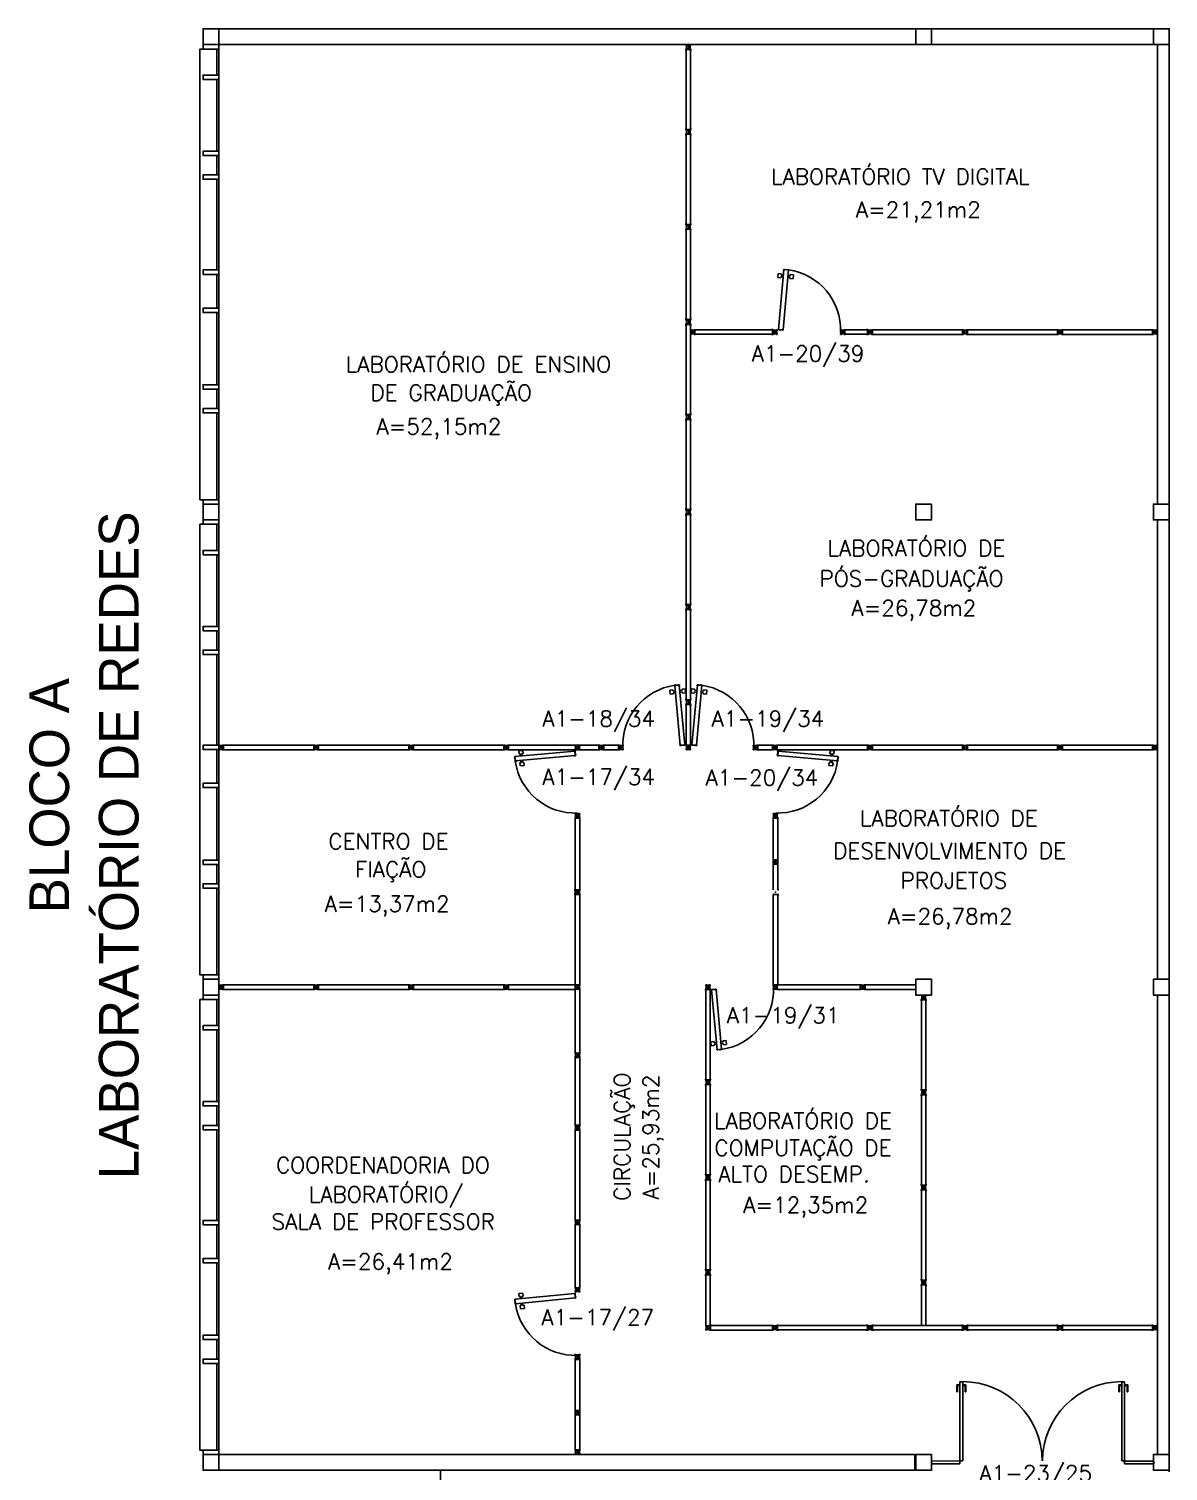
# Model space of a CAD drawing. Header units: centimetres. Extents: x -15 to 273, y 1 to 137.
# Drawn here: x -3.57 to 10.81, y 25.29 to 43.5 of the extents above; entities that cross this region are included whole.
import ezdxf

# ---------------------------------------------------------------- set-up
doc = ezdxf.new("R2010")
doc.units = ezdxf.units.CM
doc.header["$LTSCALE"] = 0.003
doc.header["$MEASUREMENT"] = 0
doc.layers.get('0').update_dxf_attribs({"linetype": 'CONTINUOUS'})
for name, color, linetype in [('ALV', 2, 'CONTINUOUS'), ('AREA', 2, 'CONTINUOUS'), ('DIV', 2, 'CONTINUOUS'), ('ENDEREÇO NOVO', 2, 'CONTINUOUS'), ('ESQ', 1, 'CONTINUOUS'), ('ESTRUT', 2, 'CONTINUOUS'), ('PL-Áreas-Depto', 2, 'CONTINUOUS'), ('TEXTO', 2, 'CONTINUOUS'), ('USO', 2, 'CONTINUOUS')]:
    doc.layers.add(name, color=color, linetype=linetype)
doc.styles.add('UNB-100', font='simplex.shx', dxfattribs={"height": 0.2})

# ---------------------------------------------------------------- blocks, each defined once
blk = doc.blocks.new('ESQ6')
at = {"layer": 'ESQ'}
for p, q in [((-0.24, 5.745), (-0.24, 0.055)), ((-0.2, 5.745), (-0.24, 5.745)), ((-0.2, 5.745), (-0.2, 5.745)), ((-0.025, 5.415), (-0.025, 5.745)), ((0, 5.415), (0, 5.745)), ((-0.025, 4.455), (-0.025, 5.36)), ((0, 4.455), (0, 5.36)), ((-0.025, 4.155), (-0.025, 4.4)), ((0, 4.155), (0, 4.4)), ((-0.025, 2.955), (-0.025, 4.1)), ((0, 2.955), (0, 4.1)), ((-0.025, 2.475), (-0.025, 2.9)), ((0, 2.475), (0, 2.9)), ((-0.025, 1.505), (-0.025, 2.42)), ((0, 1.505), (0, 2.42)), ((-0.025, 1.205), (-0.025, 1.45)), ((0, 1.205), (0, 1.45)), ((-0.025, 0.055), (-0.025, 1.15)), ((0, 0.055), (0, 1.15)), ((-0.2, 0.055), (-0.24, 0.055))]:
    blk.add_line(p, q, dxfattribs=at)
for points in [[(0, 5.745), (-0.2, 5.745), (-0.2, 5.8), (0, 5.8)], [(0, 5.36), (-0.2, 5.36), (-0.2, 5.415), (0, 5.415)], [(0, 4.4), (-0.2, 4.4), (-0.2, 4.455), (0, 4.455)], [(0, 4.1), (-0.2, 4.1), (-0.2, 4.155), (0, 4.155)], [(0, 2.9), (-0.2, 2.9), (-0.2, 2.955), (0, 2.955)], [(0, 2.42), (-0.2, 2.42), (-0.2, 2.475), (0, 2.475)], [(0, 1.45), (-0.2, 1.45), (-0.2, 1.505), (0, 1.505)], [(0, 1.15), (-0.2, 1.15), (-0.2, 1.205), (0, 1.205)], [(0, 0), (-0.2, 0), (-0.2, 0.055), (0, 0.055)]]:
    blk.add_lwpolyline(points, close=True, dxfattribs=at)
blk = doc.blocks.new('PDFT')
at = {"color": 1}
for p, q in [((0.318, 0.979), (0.318, 0.889)), ((0.318, 0.979), (0.358, 0.979)), ((0.328, 0.969), (0.328, 0.889)), ((0.328, 0.969), (0.358, 0.969)), ((0.433, 0.979), (0.393, 0.979)), ((0.423, 0.969), (0.393, 0.969)), ((0.423, 0.969), (0.423, 0.889)), ((0.433, 0.979), (0.433, 0.889)), ((2.362, 0.979), (2.362, 0.889)), ((2.362, 0.979), (2.402, 0.979)), ((2.372, 0.969), (2.372, 0.889)), ((2.372, 0.969), (2.402, 0.969)), ((2.477, 0.979), (2.437, 0.979)), ((2.467, 0.969), (2.437, 0.969)), ((2.467, 0.969), (2.467, 0.889)), ((2.477, 0.979), (2.477, 0.889)), ((0.328, 0.889), (0.318, 0.889)), ((0.423, 0.889), (0.433, 0.889)), ((2.372, 0.889), (2.362, 0.889)), ((2.467, 0.889), (2.477, 0.889))]:
    blk.add_line(p, q, dxfattribs=at)
at = {"color": 2}
for p, q in [((0.358, 0.018), (0.358, 1.019)), ((0.358, 1.019), (0.393, 1.019)), ((0.393, 1.019), (0.393, 0.018)), ((2.402, 1.019), (2.402, 0.018)), ((2.437, 1.019), (2.402, 1.019)), ((2.437, 0.018), (2.437, 1.019)), ((0.358, 0.018), (0, 0.017)), ((0, 0.017), (0, -0.017)), ((0.393, 0.018), (0.358, 0.018)), ((0.358, 0.018), (0.358, -0.017)), ((2.402, 0.018), (2.437, 0.018)), ((2.437, 0.017), (2.437, -0.017)), ((2.437, 0.017), (2.805, 0.017)), ((2.805, 0.017), (2.805, -0.017)), ((0, -0.017), (0.358, -0.017)), ((2.437, -0.017), (2.805, -0.017))]:
    blk.add_line(p, q, dxfattribs=at)
at = {"color": 1}
for centre, start, end in [((0.393, 0.018), 0.0837, 90), ((2.402, 0.018), 90, 179.9163)]:
    blk.add_arc(centre, 1.002, start, end, dxfattribs=at)
blk = doc.blocks.new('MTDIV')
for p, q in [((-0.0285, 0.0185), (-0.0285, 0.0285)), ((-0.0185, 0.0285), (-0.0285, 0.0285)), ((-0.0265, 0.0185), (-0.0285, 0.0185)), ((-0.0265, 0.0235), (-0.0265, 0.0265)), ((-0.0265, 0.0265), (-0.0185, 0.0265)), ((-0.0265, 0.0235), (0.0265, 0.0235)), ((-0.0215, 0.0235), (-0.0265, 0.0235)), ((-0.0265, 0.0185), (-0.0265, 0.0215)), ((-0.0265, 0.0215), (-0.0235, 0.0215)), ((-0.0235, 0.0215), (-0.0235, -0.0215)), ((-0.0215, 0.0235), (-0.0215, 0.0215)), ((-0.0215, 0.0215), (0.0215, 0.0215)), ((-0.0215, 0.0195), (0.0195, 0.0195)), ((-0.0215, 0.0195), (-0.0215, -0.0195)), ((-0.0185, 0.0265), (-0.0185, 0.0285)), ((-0.0049, 0), (0.0049, 0)), ((0, -0.0049), (0, 0.0049)), ((0.0115, 0.0095), (0.0115, 0.0075)), ((0.0195, 0.0095), (0.0115, 0.0095)), ((0.0215, 0.0075), (0.0115, 0.0075)), ((0.0135, 0.0075), (0.0135, 0.0055)), ((0.0215, 0.0055), (0.0135, 0.0055)), ((0.0185, 0.0265), (0.0185, 0.0285)), ((0.0185, 0.0285), (0.0285, 0.0285)), ((0.0185, 0.0265), (0.0265, 0.0265)), ((0.0195, 0.0195), (0.0195, 0.0095)), ((0.0215, 0.0235), (0.0215, 0.0075)), ((0.0215, 0.0235), (0.0265, 0.0235)), ((0.0215, 0.0055), (0.0215, -0.0055)), ((0.0235, 0.0215), (0.0235, -0.0215)), ((0.0265, 0.0215), (0.0235, 0.0215)), ((0.0265, 0.0235), (0.0265, 0.0265)), ((0.0265, 0.0185), (0.0265, 0.0215)), ((0.0265, 0.0185), (0.0285, 0.0185)), ((0.0285, 0.0185), (0.0285, 0.0285)), ((-0.0285, -0.0185), (-0.0285, -0.0285)), ((-0.0285, -0.0185), (-0.0265, -0.0185)), ((-0.0185, -0.0285), (-0.0285, -0.0285)), ((-0.0265, -0.0185), (-0.0265, -0.0215)), ((-0.0265, -0.0215), (-0.0235, -0.0215)), ((0.0265, -0.0235), (-0.0265, -0.0235)), ((-0.0265, -0.0235), (-0.0265, -0.0265)), ((-0.0215, -0.0235), (-0.0265, -0.0235)), ((-0.0185, -0.0265), (-0.0265, -0.0265)), ((-0.0215, -0.0195), (0.0195, -0.0195)), ((-0.0215, -0.0215), (0.0215, -0.0215)), ((-0.0215, -0.0215), (-0.0215, -0.0235)), ((-0.0185, -0.0265), (-0.0185, -0.0285)), ((0.0115, -0.0075), (0.0115, -0.0095)), ((0.0215, -0.0075), (0.0115, -0.0075)), ((0.0195, -0.0095), (0.0115, -0.0095)), ((0.0135, -0.0055), (0.0135, -0.0075)), ((0.0215, -0.0055), (0.0135, -0.0055)), ((0.0185, -0.0265), (0.0185, -0.0285)), ((0.0265, -0.0265), (0.0185, -0.0265)), ((0.0185, -0.0285), (0.0285, -0.0285)), ((0.0195, -0.0095), (0.0195, -0.0195)), ((0.0215, -0.0075), (0.0215, -0.0235)), ((0.0215, -0.0235), (0.0265, -0.0235)), ((0.0265, -0.0215), (0.0235, -0.0215)), ((0.0265, -0.0185), (0.0265, -0.0215)), ((0.0285, -0.0185), (0.0265, -0.0185)), ((0.0265, -0.0235), (0.0265, -0.0265)), ((0.0285, -0.0185), (0.0285, -0.0285))]:
    blk.add_line(p, q)
blk = doc.blocks.new('DIV12')
for p, q in [((-0.005, 0), (0.005, 0)), ((0, -0.005), (0, 0.005)), ((0.024, 0.018), (0.028, 0.018)), ((0.024, 0.018), (0.024, 0.016)), ((0.024, 0.016), (0.028, 0.016)), ((0.028, 0.03), (0.043, 0.03)), ((0.028, 0.018), (0.028, 0.03)), ((0.028, -0.017), (0.028, 0.016)), ((0.03, 0.028), (1.169, 0.028)), ((0.03, -0.029), (0.03, 0.028)), ((0.043, 0.03), (0.043, 0.028)), ((1.157, 0.03), (1.157, 0.028)), ((1.171, 0.03), (1.157, 0.03)), ((1.169, -0.029), (1.169, 0.028)), ((1.171, 0.018), (1.171, 0.03)), ((1.176, 0.018), (1.171, 0.018)), ((1.176, 0.016), (1.171, 0.016)), ((1.171, -0.017), (1.171, 0.016)), ((1.176, 0.018), (1.176, 0.016)), ((1.195, 0), (1.205, 0)), ((1.2, -0.005), (1.2, 0.005)), ((0.024, -0.017), (0.028, -0.017)), ((0.024, -0.017), (0.024, -0.019)), ((0.024, -0.019), (0.028, -0.019)), ((0.028, -0.031), (0.028, -0.019)), ((0.028, -0.031), (0.043, -0.031)), ((0.03, -0.029), (1.169, -0.029)), ((0.043, -0.029), (0.043, -0.031)), ((1.157, -0.029), (1.157, -0.031)), ((1.171, -0.031), (1.157, -0.031)), ((1.176, -0.017), (1.171, -0.017)), ((1.176, -0.019), (1.171, -0.019)), ((1.171, -0.031), (1.171, -0.019)), ((1.176, -0.017), (1.176, -0.019))]:
    blk.add_line(p, q)
blk = doc.blocks.new('PLXD')
at = {"color": 2}
for p, q in [((-0.172, 0.786), (-0.161, 0.787)), ((-0.172, 0.786), (-0.171, 0.772)), ((-0.169, 0.772), (-0.171, 0.772)), ((-0.17, 0.784), (-0.114, 0.789)), ((-0.17, 0.784), (-0.103, 0.028)), ((-0.159, 0.792), (-0.161, 0.792)), ((-0.161, 0.792), (-0.161, 0.787)), ((-0.159, 0.792), (-0.159, 0.787)), ((-0.159, 0.787), (-0.126, 0.79)), ((-0.124, 0.795), (-0.126, 0.795)), ((-0.124, 0.795), (-0.124, 0.79)), ((-0.124, 0.79), (-0.112, 0.791)), ((-0.114, 0.789), (-0.046, 0.033)), ((-0.112, 0.791), (-0.11, 0.777)), ((-0.105, 0.026), (-0.106, 0.04)), ((-0.104, 0.04), (-0.106, 0.04)), ((-0.105, 0.026), (-0.093, 0.027)), ((-0.103, 0.028), (-0.046, 0.033)), ((-0.092, 0.022), (-0.093, 0.027)), ((-0.09, 0.022), (-0.092, 0.022)), ((-0.091, 0.027), (-0.058, 0.03)), ((-0.09, 0.022), (-0.091, 0.027)), ((-0.057, 0.025), (-0.058, 0.03)), ((-0.055, 0.025), (-0.057, 0.025)), ((-0.056, 0.03), (-0.044, 0.031)), ((-0.055, 0.025), (-0.056, 0.03)), ((-0.045, 0.045), (-0.047, 0.045)), ((-0.044, 0.031), (-0.045, 0.045)), ((-0.008, 0), (0.006, 0)), ((0, 0.007), (0, -0.006))]:
    blk.add_line(p, q, dxfattribs=at)
for p, q in [((-0.126, 0.795), (-0.126, 0.79)), ((-0.11, 0.777), (-0.112, 0.777))]:
    blk.add_line(p, q)
at = {"color": 1}
for p, q in [((-0.08, 0.737), (-0.041, 0.74)), ((-0.079, 0.722), (-0.08, 0.737)), ((-0.036, 0.691), (-0.041, 0.74)), ((-0.194, 0.727), (-0.233, 0.723)), ((-0.229, 0.673), (-0.233, 0.723)), ((-0.189, 0.677), (-0.229, 0.673)), ((-0.192, 0.712), (-0.194, 0.727)), ((-0.164, 0.714), (-0.192, 0.712)), ((-0.162, 0.694), (-0.19, 0.692)), ((-0.189, 0.677), (-0.19, 0.692)), ((-0.107, 0.719), (-0.079, 0.722)), ((-0.106, 0.7), (-0.077, 0.702)), ((-0.076, 0.687), (-0.077, 0.702)), ((-0.076, 0.687), (-0.036, 0.691))]:
    blk.add_line(p, q, dxfattribs=at)
blk.add_arc((-0.064, 0.029), 0.764, 98.125, 182.1419, dxfattribs=at)
blk = doc.blocks.new('PLXE')
at = {"color": 1}
for p, q in [((0.043, 0.69), (0.048, 0.74)), ((0.087, 0.736), (0.048, 0.74)), ((0.086, 0.721), (0.087, 0.736)), ((0.082, 0.686), (0.043, 0.69)), ((0.082, 0.686), (0.084, 0.701)), ((0.112, 0.698), (0.084, 0.701)), ((0.114, 0.718), (0.086, 0.721)), ((0.169, 0.693), (0.197, 0.69)), ((0.171, 0.713), (0.199, 0.71)), ((0.195, 0.675), (0.197, 0.69)), ((0.195, 0.675), (0.235, 0.671)), ((0.199, 0.71), (0.2, 0.725)), ((0.2, 0.725), (0.24, 0.721)), ((0.235, 0.671), (0.24, 0.721))]:
    blk.add_line(p, q, dxfattribs=at)
at = {"color": 2}
for p, q in [((0.121, 0.788), (0.047, 0.032)), ((0.178, 0.782), (0.103, 0.027)), ((0.119, 0.79), (0.118, 0.776)), ((0.118, 0.776), (0.12, 0.776)), ((0.131, 0.789), (0.119, 0.79)), ((0.178, 0.782), (0.121, 0.788)), ((0.131, 0.794), (0.133, 0.794)), ((0.131, 0.794), (0.131, 0.789)), ((0.133, 0.794), (0.133, 0.789)), ((0.166, 0.786), (0.133, 0.789)), ((0.166, 0.791), (0.168, 0.79)), ((0.166, 0.791), (0.166, 0.786)), ((0.168, 0.79), (0.168, 0.785)), ((0.18, 0.784), (0.168, 0.785)), ((0.176, 0.77), (0.178, 0.77)), ((0.18, 0.784), (0.178, 0.77)), ((-0.008, 0), (0.008, 0)), ((0, 0.006), (0, -0.007)), ((0.044, 0.031), (0.046, 0.045)), ((0.056, 0.029), (0.044, 0.031)), ((0.046, 0.045), (0.048, 0.045)), ((0.103, 0.027), (0.047, 0.032)), ((0.056, 0.024), (0.056, 0.029)), ((0.056, 0.024), (0.058, 0.024)), ((0.091, 0.026), (0.058, 0.029)), ((0.058, 0.024), (0.058, 0.029)), ((0.091, 0.021), (0.091, 0.026)), ((0.091, 0.021), (0.093, 0.021)), ((0.105, 0.025), (0.093, 0.026)), ((0.093, 0.021), (0.093, 0.026)), ((0.104, 0.039), (0.106, 0.039)), ((0.105, 0.025), (0.106, 0.039))]:
    blk.add_line(p, q, dxfattribs=at)
at = {"color": 1}
blk.add_arc((0.065, 0.028), 0.764, 357.9063, 81.358, dxfattribs=at)

msp = doc.modelspace()

# ---------------------------------------------------------------- linework, layer by layer
for p, q in [((5.843, 39.668), (5.853, 39.668)), ((5.848, 39.663), (5.848, 39.673)), ((7.043, 39.668), (7.053, 39.668)), ((7.048, 39.663), (7.048, 39.673))]:
    msp.add_line(p, q)
at = {"layer": 'ALV'}
for p, q in [((-1.173, 43.497), (10.627, 43.497)), ((-1.173, 43.297), (10.627, 43.297)), ((10.677, 43.297), (10.677, 37.497)), ((10.677, 37.297), (10.677, 31.488)), ((10.677, 31.297), (10.677, 25.497)), ((7.614, 25.497), (7.614, 25.297)), ((10.627, 25.497), (10.627, 25.297))]:
    msp.add_line(p, q, dxfattribs=at)
at = {"layer": 'DIV'}
for p, q in [((4.725, 43.239), (4.725, 43.224)), ((4.737, 43.239), (4.725, 43.239)), ((4.725, 43.224), (4.727, 43.224)), ((4.727, 42.227), (4.727, 43.237)), ((4.784, 43.237), (4.727, 43.237)), ((4.737, 43.244), (4.737, 43.239)), ((4.737, 43.244), (4.739, 43.244)), ((4.739, 43.244), (4.739, 43.239)), ((4.772, 43.239), (4.739, 43.239)), ((4.76, 43.267), (4.75, 43.267)), ((4.755, 43.262), (4.755, 43.272)), ((4.772, 43.244), (4.772, 43.239)), ((4.772, 43.244), (4.774, 43.244)), ((4.774, 43.244), (4.774, 43.239)), ((4.786, 43.239), (4.774, 43.239)), ((4.784, 42.227), (4.784, 43.237)), ((4.784, 43.224), (4.786, 43.224)), ((4.786, 43.239), (4.786, 43.224)), ((4.725, 42.239), (4.727, 42.239)), ((4.725, 42.225), (4.725, 42.239)), ((4.737, 42.225), (4.725, 42.225)), ((4.784, 42.227), (4.727, 42.227)), ((4.737, 42.22), (4.737, 42.225)), ((4.737, 42.22), (4.739, 42.22)), ((4.739, 42.22), (4.739, 42.225)), ((4.772, 42.225), (4.739, 42.225)), ((4.76, 42.196), (4.75, 42.196)), ((4.755, 42.191), (4.755, 42.201)), ((4.772, 42.22), (4.772, 42.225)), ((4.772, 42.22), (4.774, 42.22)), ((4.774, 42.22), (4.774, 42.225)), ((4.786, 42.225), (4.774, 42.225)), ((4.784, 42.239), (4.786, 42.239)), ((4.786, 42.225), (4.786, 42.239)), ((5.805, 39.699), (5.805, 39.697)), ((5.82, 39.699), (5.805, 39.699)), ((5.82, 39.687), (5.82, 39.699)), ((7.005, 39.699), (7.005, 39.697)), ((7.02, 39.699), (7.005, 39.699)), ((7.02, 39.687), (7.02, 39.699)), ((4.841, 39.697), (5.818, 39.697)), ((4.841, 39.64), (5.818, 39.64)), ((5.805, 39.64), (5.805, 39.638)), ((5.82, 39.638), (5.805, 39.638)), ((5.818, 39.64), (5.818, 39.697)), ((5.825, 39.687), (5.82, 39.687)), ((5.825, 39.685), (5.82, 39.685)), ((5.82, 39.652), (5.82, 39.685)), ((5.825, 39.652), (5.82, 39.652)), ((5.825, 39.65), (5.82, 39.65)), ((5.82, 39.638), (5.82, 39.65)), ((5.825, 39.687), (5.825, 39.685)), ((5.825, 39.652), (5.825, 39.65)), ((5.843, 39.668), (5.853, 39.668)), ((5.848, 39.663), (5.848, 39.673)), ((6.734, 39.697), (7.018, 39.697)), ((6.734, 39.64), (7.018, 39.64)), ((7.005, 39.64), (7.005, 39.638)), ((7.02, 39.638), (7.005, 39.638)), ((7.018, 39.64), (7.018, 39.697)), ((7.025, 39.687), (7.02, 39.687)), ((7.025, 39.685), (7.02, 39.685)), ((7.02, 39.652), (7.02, 39.685)), ((7.025, 39.652), (7.02, 39.652)), ((7.025, 39.65), (7.02, 39.65)), ((7.02, 39.638), (7.02, 39.65)), ((7.025, 39.687), (7.025, 39.685)), ((7.025, 39.652), (7.025, 39.65)), ((4.725, 34.968), (4.725, 34.953)), ((4.725, 34.968), (4.737, 34.968)), ((4.727, 34.966), (4.727, 34.454)), ((4.727, 34.966), (4.784, 34.966)), ((4.737, 34.973), (4.737, 34.968)), ((4.739, 34.973), (4.737, 34.973)), ((4.739, 34.973), (4.739, 34.968)), ((4.739, 34.968), (4.772, 34.968)), ((4.75, 34.996), (4.76, 34.996)), ((4.755, 35.001), (4.755, 34.991)), ((4.772, 34.973), (4.772, 34.968)), ((4.774, 34.973), (4.772, 34.973)), ((4.774, 34.973), (4.774, 34.968)), ((4.774, 34.968), (4.786, 34.968)), ((4.784, 34.966), (4.784, 34.454)), ((4.786, 34.968), (4.786, 34.953)), ((4.727, 34.953), (4.725, 34.953)), ((4.786, 34.953), (4.784, 34.953)), ((3.66, 34.423), (3.65, 34.423)), ((3.655, 34.418), (3.655, 34.428)), ((3.679, 34.442), (3.684, 34.442)), ((3.679, 34.442), (3.679, 34.44)), ((3.679, 34.44), (3.684, 34.44)), ((3.684, 34.454), (3.698, 34.454)), ((3.684, 34.442), (3.684, 34.454)), ((3.684, 34.407), (3.684, 34.44)), ((3.873, 34.452), (3.686, 34.452)), ((3.686, 34.395), (3.686, 34.452)), ((3.698, 34.454), (3.698, 34.452)), ((3.86, 34.454), (3.86, 34.452)), ((3.875, 34.454), (3.86, 34.454)), ((3.873, 34.395), (3.873, 34.452)), ((3.875, 34.442), (3.875, 34.454)), ((3.88, 34.442), (3.875, 34.442)), ((3.88, 34.44), (3.875, 34.44)), ((3.875, 34.407), (3.875, 34.44)), ((3.88, 34.442), (3.88, 34.44)), ((3.908, 34.423), (3.898, 34.423)), ((3.903, 34.418), (3.903, 34.428)), ((4.727, 34.466), (4.725, 34.466)), ((4.725, 34.452), (4.725, 34.466)), ((4.725, 34.452), (4.737, 34.452)), ((4.727, 34.454), (4.784, 34.454)), ((4.737, 34.447), (4.737, 34.452)), ((4.739, 34.447), (4.737, 34.447)), ((4.739, 34.452), (4.772, 34.452)), ((4.739, 34.447), (4.739, 34.452)), ((4.75, 34.423), (4.76, 34.423)), ((4.755, 34.428), (4.755, 34.418)), ((4.772, 34.447), (4.772, 34.452)), ((4.774, 34.447), (4.772, 34.447)), ((4.774, 34.452), (4.786, 34.452)), ((4.774, 34.447), (4.774, 34.452)), ((4.786, 34.466), (4.784, 34.466)), ((4.786, 34.452), (4.786, 34.466)), ((5.602, 34.423), (5.613, 34.423)), ((5.607, 34.418), (5.607, 34.428)), ((5.624, 34.442), (5.629, 34.442)), ((5.624, 34.442), (5.624, 34.44)), ((5.624, 34.44), (5.629, 34.44)), ((5.629, 34.454), (5.643, 34.454)), ((5.629, 34.442), (5.629, 34.454)), ((5.629, 34.407), (5.629, 34.44)), ((5.631, 34.452), (5.818, 34.452)), ((5.631, 34.395), (5.631, 34.452)), ((5.643, 34.454), (5.643, 34.452)), ((5.82, 34.454), (5.805, 34.454)), ((5.805, 34.454), (5.805, 34.452)), ((5.818, 34.395), (5.818, 34.452)), ((5.82, 34.442), (5.82, 34.454)), ((5.825, 34.442), (5.82, 34.442)), ((5.82, 34.407), (5.82, 34.44)), ((5.825, 34.44), (5.82, 34.44)), ((5.825, 34.442), (5.825, 34.44)), ((5.85, 34.423), (5.86, 34.423)), ((5.855, 34.418), (5.855, 34.428)), ((3.679, 34.407), (3.684, 34.407)), ((3.679, 34.407), (3.679, 34.405)), ((3.679, 34.405), (3.684, 34.405)), ((3.684, 34.393), (3.684, 34.405)), ((3.684, 34.393), (3.698, 34.393)), ((3.873, 34.395), (3.686, 34.395)), ((3.698, 34.395), (3.698, 34.393)), ((3.86, 34.395), (3.86, 34.393)), ((3.875, 34.393), (3.86, 34.393)), ((3.88, 34.407), (3.875, 34.407)), ((3.88, 34.405), (3.875, 34.405)), ((3.875, 34.393), (3.875, 34.405)), ((3.88, 34.407), (3.88, 34.405)), ((5.624, 34.407), (5.629, 34.407)), ((5.624, 34.407), (5.624, 34.405)), ((5.624, 34.405), (5.629, 34.405)), ((5.629, 34.393), (5.629, 34.405)), ((5.629, 34.393), (5.643, 34.393)), ((5.631, 34.395), (5.818, 34.395)), ((5.643, 34.395), (5.643, 34.393)), ((5.805, 34.395), (5.805, 34.393)), ((5.82, 34.393), (5.805, 34.393)), ((5.825, 34.407), (5.82, 34.407)), ((5.82, 34.393), (5.82, 34.405)), ((5.825, 34.405), (5.82, 34.405)), ((5.825, 34.407), (5.825, 34.405)), ((3.325, 33.534), (3.325, 33.52)), ((3.337, 33.534), (3.325, 33.534)), ((3.325, 33.52), (3.327, 33.52)), ((3.327, 32.627), (3.327, 33.532)), ((3.384, 33.532), (3.327, 33.532)), ((3.337, 33.539), (3.337, 33.534)), ((3.337, 33.539), (3.339, 33.539)), ((3.339, 33.539), (3.339, 33.534)), ((3.372, 33.534), (3.339, 33.534)), ((3.35, 33.563), (3.36, 33.563)), ((3.36, 33.563), (3.35, 33.563)), ((3.355, 33.558), (3.355, 33.568)), ((3.355, 33.558), (3.355, 33.568)), ((3.372, 33.539), (3.372, 33.534)), ((3.372, 33.539), (3.374, 33.539)), ((3.374, 33.539), (3.374, 33.534)), ((3.386, 33.534), (3.374, 33.534)), ((3.384, 32.627), (3.384, 33.532)), ((3.384, 33.52), (3.386, 33.52)), ((3.386, 33.534), (3.386, 33.52)), ((5.825, 33.534), (5.837, 33.534)), ((5.825, 33.534), (5.825, 33.52)), ((5.827, 33.52), (5.825, 33.52)), ((5.827, 33.532), (5.884, 33.532)), ((5.827, 32.627), (5.827, 33.532)), ((5.839, 33.539), (5.837, 33.539)), ((5.837, 33.539), (5.837, 33.534)), ((5.839, 33.539), (5.839, 33.534)), ((5.839, 33.534), (5.872, 33.534)), ((5.85, 33.563), (5.86, 33.563)), ((5.86, 33.563), (5.85, 33.563)), ((5.855, 33.558), (5.855, 33.568)), ((5.855, 33.558), (5.855, 33.568)), ((5.874, 33.539), (5.872, 33.539)), ((5.872, 33.539), (5.872, 33.534)), ((5.874, 33.539), (5.874, 33.534)), ((5.874, 33.534), (5.886, 33.534)), ((5.884, 32.627), (5.884, 33.532)), ((5.886, 33.52), (5.884, 33.52)), ((5.886, 33.534), (5.886, 33.52)), ((5.825, 33.004), (5.825, 33.018)), ((5.827, 33.018), (5.825, 33.018)), ((5.825, 33.004), (5.837, 33.004)), ((5.827, 33.006), (5.884, 33.006)), ((5.837, 32.999), (5.837, 33.004)), ((5.839, 32.999), (5.837, 32.999)), ((5.839, 32.999), (5.839, 33.004)), ((5.839, 33.004), (5.872, 33.004)), ((5.85, 32.975), (5.86, 32.975)), ((5.86, 32.975), (5.85, 32.975)), ((5.855, 32.97), (5.855, 32.981)), ((5.855, 32.97), (5.855, 32.981)), ((5.872, 32.999), (5.872, 33.004)), ((5.874, 32.999), (5.872, 32.999)), ((5.874, 32.999), (5.874, 33.004)), ((5.874, 33.004), (5.886, 33.004)), ((5.879, 32.994), (5.884, 32.994)), ((5.879, 32.994), (5.879, 32.992)), ((5.879, 32.992), (5.884, 32.992)), ((5.886, 33.018), (5.884, 33.018)), ((5.884, 32.994), (5.884, 33.006)), ((5.884, 32.959), (5.884, 32.992)), ((5.886, 33.004), (5.886, 33.018)), ((5.886, 32.947), (5.886, 33.004)), ((5.879, 32.959), (5.884, 32.959)), ((5.879, 32.959), (5.879, 32.957)), ((5.879, 32.957), (5.884, 32.957)), ((5.884, 32.945), (5.884, 32.957)), ((3.327, 32.627), (3.312, 32.627)), ((3.312, 32.627), (3.312, 32.625)), ((3.325, 32.639), (3.327, 32.639)), ((3.325, 32.625), (3.325, 32.639)), ((3.325, 32.568), (3.325, 32.625)), ((3.337, 32.625), (3.325, 32.625)), ((3.327, 32.615), (3.327, 32.627)), ((3.384, 32.627), (3.327, 32.627)), ((3.332, 32.615), (3.327, 32.615)), ((3.327, 32.58), (3.327, 32.613)), ((3.332, 32.613), (3.327, 32.613)), ((3.332, 32.615), (3.332, 32.613)), ((3.337, 32.62), (3.337, 32.625)), ((3.337, 32.62), (3.339, 32.62)), ((3.339, 32.62), (3.339, 32.625)), ((3.372, 32.625), (3.339, 32.625)), ((3.35, 32.597), (3.36, 32.597)), ((3.36, 32.597), (3.35, 32.597)), ((3.355, 32.591), (3.355, 32.602)), ((3.355, 32.591), (3.355, 32.602)), ((3.372, 32.62), (3.372, 32.625)), ((3.372, 32.62), (3.374, 32.62)), ((3.374, 32.62), (3.374, 32.625)), ((3.386, 32.625), (3.374, 32.625)), ((3.384, 32.639), (3.386, 32.639)), ((3.386, 32.625), (3.386, 32.639)), ((5.884, 32.627), (5.898, 32.627)), ((5.898, 32.627), (5.898, 32.625)), ((3.312, 32.568), (3.312, 32.566)), ((3.327, 32.566), (3.312, 32.566)), ((3.332, 32.58), (3.327, 32.58)), ((3.327, 32.566), (3.327, 32.578)), ((3.332, 32.578), (3.327, 32.578)), ((3.332, 32.58), (3.332, 32.578)), ((5.884, 32.566), (5.898, 32.566)), ((5.898, 32.568), (5.898, 32.566)), ((2.45, 31.397), (2.46, 31.397)), ((2.455, 31.391), (2.455, 31.402)), ((2.479, 31.415), (2.484, 31.415)), ((2.479, 31.415), (2.479, 31.413)), ((2.479, 31.413), (2.484, 31.413)), ((2.479, 31.38), (2.484, 31.38)), ((2.479, 31.38), (2.479, 31.378)), ((2.479, 31.378), (2.484, 31.378)), ((2.484, 31.427), (2.498, 31.427)), ((2.484, 31.415), (2.484, 31.427)), ((2.484, 31.38), (2.484, 31.413)), ((2.484, 31.366), (2.484, 31.378)), ((2.484, 31.366), (2.498, 31.366)), ((2.486, 31.425), (3.325, 31.425)), ((2.486, 31.368), (2.486, 31.425)), ((2.486, 31.368), (3.325, 31.368)), ((2.498, 31.427), (2.498, 31.425)), ((2.498, 31.368), (2.498, 31.366)), ((3.327, 31.427), (3.312, 31.427)), ((3.312, 31.427), (3.312, 31.425)), ((3.312, 31.368), (3.312, 31.366)), ((3.327, 31.366), (3.312, 31.366)), ((3.325, 31.368), (3.325, 31.425)), ((3.327, 31.415), (3.327, 31.427)), ((3.332, 31.415), (3.327, 31.415)), ((3.327, 31.38), (3.327, 31.413)), ((3.332, 31.413), (3.327, 31.413)), ((3.332, 31.38), (3.327, 31.38)), ((3.327, 31.366), (3.327, 31.378)), ((3.332, 31.378), (3.327, 31.378)), ((3.327, 30.567), (3.327, 31.368)), ((3.332, 31.415), (3.332, 31.413)), ((3.332, 31.38), (3.332, 31.378)), ((3.35, 31.397), (3.36, 31.397)), ((3.36, 31.397), (3.35, 31.397)), ((3.355, 31.391), (3.355, 31.402)), ((3.355, 31.402), (3.355, 31.391)), ((3.384, 31.368), (3.384, 30.567)), ((5.86, 31.397), (5.85, 31.397)), ((5.855, 31.402), (5.855, 31.391)), ((5.886, 31.425), (6.925, 31.425)), ((5.886, 31.368), (6.925, 31.368)), ((6.927, 31.427), (6.912, 31.427)), ((6.912, 31.425), (6.912, 31.427)), ((6.912, 31.366), (6.912, 31.368)), ((6.927, 31.366), (6.912, 31.366)), ((6.925, 31.425), (6.925, 31.368)), ((6.927, 31.427), (6.927, 31.415)), ((6.932, 31.415), (6.927, 31.415)), ((6.932, 31.413), (6.927, 31.413)), ((6.927, 31.413), (6.927, 31.38)), ((6.932, 31.38), (6.927, 31.38)), ((6.932, 31.378), (6.927, 31.378)), ((6.927, 31.378), (6.927, 31.366)), ((6.932, 31.413), (6.932, 31.415)), ((6.932, 31.378), (6.932, 31.38)), ((6.96, 31.397), (6.95, 31.397)), ((6.955, 31.402), (6.955, 31.391)), ((6.979, 31.413), (6.979, 31.415)), ((6.979, 31.415), (6.984, 31.415)), ((6.979, 31.413), (6.984, 31.413)), ((6.979, 31.378), (6.979, 31.38)), ((6.979, 31.38), (6.984, 31.38)), ((6.979, 31.378), (6.984, 31.378)), ((6.984, 31.427), (6.984, 31.415)), ((6.984, 31.427), (6.998, 31.427)), ((6.984, 31.413), (6.984, 31.38)), ((6.984, 31.378), (6.984, 31.366)), ((6.984, 31.366), (6.998, 31.366)), ((6.986, 31.425), (6.986, 31.368)), ((6.986, 31.425), (7.627, 31.425)), ((6.986, 31.368), (7.627, 31.368)), ((6.998, 31.425), (6.998, 31.427)), ((6.998, 31.366), (6.998, 31.368)), ((3.325, 30.51), (3.325, 30.496)), ((3.337, 30.51), (3.325, 30.51)), ((3.325, 30.496), (3.327, 30.496)), ((3.327, 29.653), (3.327, 30.508)), ((3.384, 30.508), (3.327, 30.508)), ((3.337, 30.515), (3.337, 30.51)), ((3.339, 30.515), (3.339, 30.51)), ((3.372, 30.51), (3.339, 30.51)), ((3.372, 30.515), (3.372, 30.51)), ((3.374, 30.515), (3.374, 30.51)), ((3.386, 30.51), (3.374, 30.51)), ((3.384, 29.653), (3.384, 30.508)), ((3.384, 30.496), (3.386, 30.496)), ((3.386, 30.51), (3.386, 30.496)), ((3.325, 29.665), (3.327, 29.665)), ((3.325, 29.651), (3.325, 29.665)), ((3.337, 29.651), (3.325, 29.651)), ((3.384, 29.653), (3.327, 29.653)), ((3.337, 29.646), (3.337, 29.651)), ((3.337, 29.646), (3.339, 29.646)), ((3.339, 29.646), (3.339, 29.651)), ((3.372, 29.651), (3.339, 29.651)), ((3.361, 29.623), (3.35, 29.623)), ((3.355, 29.617), (3.355, 29.628)), ((3.372, 29.646), (3.372, 29.651)), ((3.372, 29.646), (3.374, 29.646)), ((3.374, 29.646), (3.374, 29.651)), ((3.386, 29.651), (3.374, 29.651)), ((3.384, 29.665), (3.386, 29.665)), ((3.386, 29.651), (3.386, 29.665)), ((3.327, 28.394), (3.327, 27.608)), ((3.384, 28.394), (3.384, 27.608)), ((4.973, 27.768), (4.973, 27.754)), ((4.973, 27.768), (4.985, 27.768)), ((4.975, 27.754), (4.973, 27.754)), ((4.975, 27.766), (4.975, 27.126)), ((4.975, 27.766), (5.032, 27.766)), ((4.985, 27.773), (4.985, 27.768)), ((4.987, 27.773), (4.985, 27.773)), ((4.987, 27.773), (4.987, 27.768)), ((4.987, 27.768), (5.02, 27.768)), ((4.998, 27.797), (5.008, 27.797)), ((5.003, 27.802), (5.003, 27.791)), ((5.02, 27.773), (5.02, 27.768)), ((5.022, 27.773), (5.02, 27.773)), ((5.022, 27.773), (5.022, 27.768)), ((5.022, 27.768), (5.034, 27.768)), ((5.032, 27.766), (5.032, 27.126)), ((5.034, 27.754), (5.032, 27.754)), ((5.034, 27.768), (5.034, 27.754)), ((7.696, 27.64), (7.696, 27.625)), ((7.696, 27.64), (7.708, 27.64)), ((7.698, 27.625), (7.696, 27.625)), ((7.698, 27.638), (7.698, 27.125)), ((7.698, 27.638), (7.755, 27.638)), ((7.708, 27.645), (7.708, 27.64)), ((7.71, 27.645), (7.708, 27.645)), ((7.71, 27.645), (7.71, 27.64)), ((7.71, 27.64), (7.743, 27.64)), ((7.743, 27.645), (7.743, 27.64)), ((7.745, 27.645), (7.743, 27.645)), ((7.745, 27.645), (7.745, 27.64)), ((7.745, 27.64), (7.757, 27.64)), ((7.755, 27.638), (7.755, 27.125)), ((7.757, 27.625), (7.755, 27.625)), ((7.757, 27.64), (7.757, 27.625)), ((5.027, 27.116), (5.032, 27.116)), ((5.027, 27.114), (5.027, 27.116)), ((5.027, 27.114), (5.032, 27.114)), ((5.027, 27.081), (5.032, 27.081)), ((5.027, 27.079), (5.027, 27.081)), ((5.027, 27.079), (5.032, 27.079)), ((5.032, 27.128), (5.046, 27.128)), ((5.032, 27.128), (5.032, 27.116)), ((5.032, 27.114), (5.032, 27.081)), ((5.032, 27.079), (5.032, 27.067)), ((5.032, 27.067), (5.046, 27.067)), ((5.034, 27.126), (5.034, 27.068)), ((5.034, 27.125), (5.818, 27.125)), ((5.034, 27.068), (5.818, 27.068)), ((5.046, 27.126), (5.046, 27.128)), ((5.046, 27.067), (5.046, 27.069)), ((5.805, 27.125), (5.805, 27.127)), ((5.82, 27.127), (5.805, 27.127)), ((5.805, 27.066), (5.805, 27.068)), ((5.82, 27.066), (5.805, 27.066)), ((5.818, 27.125), (5.818, 27.068)), ((5.82, 27.127), (5.82, 27.115)), ((5.825, 27.115), (5.82, 27.115)), ((5.82, 27.113), (5.82, 27.08)), ((5.825, 27.113), (5.82, 27.113)), ((5.825, 27.08), (5.82, 27.08)), ((5.82, 27.078), (5.82, 27.066)), ((5.825, 27.078), (5.82, 27.078)), ((5.825, 27.113), (5.825, 27.115)), ((5.825, 27.078), (5.825, 27.08)), ((5.843, 27.097), (5.853, 27.097)), ((5.848, 27.102), (5.848, 27.091)), ((3.327, 26.769), (3.325, 26.769)), ((3.325, 26.755), (3.325, 26.769)), ((3.386, 26.769), (3.384, 26.769)), ((3.386, 26.755), (3.386, 26.769)), ((3.325, 26.755), (3.337, 26.755)), ((3.327, 26.757), (3.384, 26.757)), ((3.337, 26.75), (3.337, 26.755)), ((3.339, 26.75), (3.337, 26.75)), ((3.339, 26.755), (3.372, 26.755)), ((3.339, 26.75), (3.339, 26.755)), ((3.35, 26.726), (3.36, 26.726)), ((3.355, 26.731), (3.355, 26.721)), ((3.372, 26.75), (3.372, 26.755)), ((3.374, 26.75), (3.372, 26.75)), ((3.374, 26.755), (3.386, 26.755)), ((3.374, 26.75), (3.374, 26.755)), ((3.327, 26.065), (3.325, 26.065)), ((3.325, 26.051), (3.325, 26.065)), ((3.325, 26.051), (3.337, 26.051)), ((3.327, 26.053), (3.384, 26.053)), ((3.337, 26.046), (3.337, 26.051)), ((3.339, 26.046), (3.337, 26.046)), ((3.339, 26.051), (3.372, 26.051)), ((3.339, 26.046), (3.339, 26.051)), ((3.372, 26.046), (3.372, 26.051)), ((3.374, 26.046), (3.372, 26.046)), ((3.374, 26.051), (3.386, 26.051)), ((3.374, 26.046), (3.374, 26.051)), ((3.386, 26.065), (3.384, 26.065)), ((3.386, 26.051), (3.386, 26.065)), ((3.35, 26.023), (3.361, 26.023)), ((3.355, 26.028), (3.355, 26.017)), ((-1.173, 25.497), (7.614, 25.497)), ((-1.173, 25.297), (7.614, 25.297))]:
    msp.add_line(p, q, dxfattribs=at)
at = {"layer": 'ESQ'}
for p, q in [((-1.413, 43.242), (-1.413, 37.552)), ((-1.373, 43.242), (-1.413, 43.242)), ((-1.373, 43.242), (-1.373, 43.242)), ((-1.198, 42.912), (-1.198, 43.242)), ((-1.173, 42.912), (-1.173, 43.242)), ((-1.198, 41.952), (-1.198, 42.857)), ((-1.173, 41.952), (-1.173, 42.857)), ((-1.198, 41.652), (-1.198, 41.897)), ((-1.173, 41.652), (-1.173, 41.897)), ((-1.198, 40.452), (-1.198, 41.597)), ((-1.173, 40.452), (-1.173, 41.597)), ((-1.198, 39.972), (-1.198, 40.397)), ((-1.173, 39.972), (-1.173, 40.397)), ((-1.198, 39.002), (-1.198, 39.917)), ((-1.173, 39.002), (-1.173, 39.917)), ((-1.198, 38.702), (-1.198, 38.947)), ((-1.173, 38.702), (-1.173, 38.947)), ((-1.198, 37.552), (-1.198, 38.647)), ((-1.173, 37.552), (-1.173, 38.647)), ((-1.373, 37.552), (-1.413, 37.552)), ((-1.413, 31.242), (-1.413, 25.552)), ((-1.373, 31.242), (-1.413, 31.242)), ((-1.373, 31.242), (-1.373, 31.242)), ((-1.198, 30.912), (-1.198, 31.242)), ((-1.173, 30.912), (-1.173, 31.242)), ((-1.198, 29.952), (-1.198, 30.857)), ((-1.173, 29.952), (-1.173, 30.857)), ((-1.198, 29.652), (-1.198, 29.897)), ((-1.173, 29.652), (-1.173, 29.897)), ((-1.198, 28.452), (-1.198, 29.597)), ((-1.173, 28.452), (-1.173, 29.597)), ((-1.198, 27.972), (-1.198, 28.397)), ((-1.173, 27.972), (-1.173, 28.397)), ((-1.198, 27.002), (-1.198, 27.917)), ((-1.173, 27.002), (-1.173, 27.917)), ((-1.198, 26.702), (-1.198, 26.947)), ((-1.173, 26.702), (-1.173, 26.947)), ((-1.198, 25.552), (-1.198, 26.647)), ((-1.173, 25.552), (-1.173, 26.647)), ((-1.373, 25.552), (-1.413, 25.552))]:
    msp.add_line(p, q, dxfattribs=at)
for points in [[(-1.173, 43.242), (-1.373, 43.242), (-1.373, 43.297), (-1.173, 43.297)], [(-1.173, 42.857), (-1.373, 42.857), (-1.373, 42.912), (-1.173, 42.912)], [(-1.173, 41.897), (-1.373, 41.897), (-1.373, 41.952), (-1.173, 41.952)], [(-1.173, 41.597), (-1.373, 41.597), (-1.373, 41.652), (-1.173, 41.652)], [(-1.173, 40.397), (-1.373, 40.397), (-1.373, 40.452), (-1.173, 40.452)], [(-1.173, 39.917), (-1.373, 39.917), (-1.373, 39.972), (-1.173, 39.972)], [(-1.173, 38.947), (-1.373, 38.947), (-1.373, 39.002), (-1.173, 39.002)], [(-1.173, 38.647), (-1.373, 38.647), (-1.373, 38.702), (-1.173, 38.702)], [(-1.173, 37.497), (-1.373, 37.497), (-1.373, 37.552), (-1.173, 37.552)], [(-1.173, 31.242), (-1.373, 31.242), (-1.373, 31.297), (-1.173, 31.297)], [(-1.173, 30.857), (-1.373, 30.857), (-1.373, 30.912), (-1.173, 30.912)], [(-1.173, 29.897), (-1.373, 29.897), (-1.373, 29.952), (-1.173, 29.952)], [(-1.173, 29.597), (-1.373, 29.597), (-1.373, 29.652), (-1.173, 29.652)], [(-1.173, 28.397), (-1.373, 28.397), (-1.373, 28.452), (-1.173, 28.452)], [(-1.173, 27.917), (-1.373, 27.917), (-1.373, 27.972), (-1.173, 27.972)], [(-1.173, 26.947), (-1.373, 26.947), (-1.373, 27.002), (-1.173, 27.002)], [(-1.173, 26.647), (-1.373, 26.647), (-1.373, 26.702), (-1.173, 26.702)], [(-1.173, 25.497), (-1.373, 25.497), (-1.373, 25.552), (-1.173, 25.552)]]:
    msp.add_lwpolyline(points, close=True, dxfattribs=at)
at = {"layer": 'ESTRUT'}
for points in [[(-1.173, 43.497), (-1.373, 43.497), (-1.373, 43.297), (-1.173, 43.297)], [(7.827, 43.497), (7.627, 43.497), (7.627, 43.297), (7.827, 43.297)], [(10.827, 43.497), (10.627, 43.497), (10.627, 43.297), (10.827, 43.297)], [(-1.173, 37.497), (-1.373, 37.497), (-1.373, 37.297), (-1.173, 37.297)], [(7.827, 37.497), (7.627, 37.497), (7.627, 37.297), (7.827, 37.297)], [(10.827, 37.497), (10.627, 37.497), (10.627, 37.297), (10.827, 37.297)], [(-1.173, 31.497), (-1.373, 31.497), (-1.373, 31.297), (-1.173, 31.297)], [(7.827, 31.497), (7.627, 31.497), (7.627, 31.297), (7.827, 31.297)], [(10.827, 31.497), (10.627, 31.497), (10.627, 31.297), (10.827, 31.297)], [(-1.173, 25.497), (-1.373, 25.497), (-1.373, 25.297), (-1.173, 25.297)], [(7.827, 25.497), (7.627, 25.497), (7.627, 25.297), (7.827, 25.297)], [(10.827, 25.497), (10.627, 25.497), (10.627, 25.297), (10.827, 25.297)]]:
    msp.add_lwpolyline(points, close=True, dxfattribs=at)
at = {"layer": 'PL-Áreas-Depto'}
msp.add_lwpolyline([(10.827, 25.277), (10.827, 25.297), (10.827, 43.497), (7.827, 43.497), (-1.373, 43.497), (-1.373, 43.242), (-1.413, 43.242), (-1.413, 37.552), (-1.373, 37.552), (-1.373, 37.242), (-1.413, 37.242), (-1.413, 31.552), (-1.373, 31.552), (-1.373, 31.242), (-1.413, 31.242), (-1.413, 25.552), (-1.373, 25.552), (-1.373, 25.297), (1.627, 25.297), (1.627, 25.077)], dxfattribs=at)

# ---------------------------------------------------------------- block references
at = {"layer": 'DIV'}
for name, p in [('MTDIV', (4.755, 43.267)), ('MTDIV', (4.755, 42.196)), ('MTDIV', (4.755, 38.596)), ('MTDIV', (4.755, 36.196)), ('PLXD', (4.755, 34.423)), ('MTDIV', (4.755, 34.996)), ('MTDIV', (-1.145, 34.423)), ('DIV12', (-1.145, 34.423)), ('MTDIV', (0.055, 34.423)), ('DIV12', (0.055, 34.423)), ('MTDIV', (1.255, 34.423)), ('DIV12', (1.255, 34.423)), ('MTDIV', (2.455, 34.423)), ('MTDIV', (3.355, 34.423)), ('MTDIV', (3.655, 34.423)), ('MTDIV', (5.6, 34.423)), ('DIV12', (5.848, 34.423)), ('MTDIV', (3.355, 33.563)), ('MTDIV', (3.355, 32.597)), ('MTDIV', (-1.145, 31.397)), ('DIV12', (-1.145, 31.397)), ('MTDIV', (0.055, 31.397)), ('DIV12', (0.055, 31.397)), ('MTDIV', (1.255, 31.397)), ('DIV12', (1.255, 31.397)), ('MTDIV', (2.455, 31.397)), ('MTDIV', (3.355, 31.397)), ('MTDIV', (5.003, 31.397)), ('MTDIV', (5.855, 31.397)), ('MTDIV', (6.955, 31.397)), ('MTDIV', (7.727, 31.268)), ('MTDIV', (3.355, 30.539)), ('MTDIV', (5.003, 30.197)), ('MTDIV', (7.727, 30.068)), ('MTDIV', (3.355, 29.623)), ('MTDIV', (5.003, 28.997)), ('MTDIV', (7.727, 28.868)), ('MTDIV', (7.727, 28.868)), ('MTDIV', (3.355, 28.423)), ('MTDIV', (7.727, 27.668)), ('MTDIV', (3.355, 27.577)), ('MTDIV', (5.848, 27.097)), ('MTDIV', (7.048, 27.097)), ('MTDIV', (8.248, 27.097)), ('MTDIV', (9.448, 27.097)), ('MTDIV', (3.355, 26.726)), ('MTDIV', (3.355, 26.023)), ('MTDIV', (3.355, 25.526))]:
    msp.add_blockref(name, p, dxfattribs=at)
at = {"layer": 'DIV', "xscale": -1}
for name, p, rotation in [('DIV12', (4.755, 40.996), 270), ('MTDIV', (4.755, 40.996), 180), ('DIV12', (4.755, 38.596), 270), ('MTDIV', (4.755, 39.796), 180), ('MTDIV', (4.755, 37.396), 180), ('PLXD', (5.855, 34.423), 270), ('DIV12', (5.855, 31.397), 270), ('DIV12', (5.003, 27.797), 270), ('MTDIV', (5.003, 27.797), 180), ('PLXE', (3.355, 27.577), 90), ('DIV12', (9.448, 27.097), 180)]:
    msp.add_blockref(name, p, dxfattribs=dict(at, rotation=rotation))
at = {"layer": 'DIV'}
for name, p, rotation in [('DIV12', (4.755, 40.996), 270), ('DIV12', (4.755, 38.596), 270), ('DIV12', (4.755, 37.396), 270), ('DIV12', (4.755, 36.196), 270), ('PLXD', (3.355, 34.423), 90), ('DIV12', (3.355, 31.397), 90), ('DIV12', (5.003, 31.397), 270), ('PLXD', (5.003, 31.397), 180), ('DIV12', (7.727, 31.268), 270), ('DIV12', (5.003, 30.197), 270), ('DIV12', (7.727, 30.068), 270), ('DIV12', (3.355, 29.623), 270), ('DIV12', (7.727, 28.868), 270), ('DIV12', (7.048, 27.097), 180), ('DIV12', (8.248, 27.097), 180), ('DIV12', (9.448, 27.097), 180), ('DIV12', (3.355, 26.726), 270)]:
    msp.add_blockref(name, p, dxfattribs=dict(at, rotation=rotation))
at = {"layer": 'DIV', "xscale": -1}
for name, p in [('PLXD', (5.848, 39.668)), ('DIV12', (8.248, 39.668)), ('DIV12', (9.448, 39.668)), ('DIV12', (10.648, 39.668)), ('MTDIV', (4.812, 39.668)), ('MTDIV', (5.848, 39.668)), ('MTDIV', (6.706, 39.668)), ('MTDIV', (7.048, 39.668)), ('MTDIV', (8.248, 39.668)), ('MTDIV', (9.448, 39.668)), ('MTDIV', (10.648, 39.668)), ('PLXD', (4.755, 34.423)), ('DIV12', (3.655, 34.423)), ('MTDIV', (3.903, 34.423)), ('MTDIV', (4.755, 34.423)), ('MTDIV', (5.848, 34.423)), ('MTDIV', (7.048, 34.423)), ('DIV12', (8.248, 34.423)), ('MTDIV', (8.248, 34.423)), ('DIV12', (9.448, 34.423)), ('MTDIV', (9.448, 34.423)), ('DIV12', (10.648, 34.423)), ('MTDIV', (10.648, 34.423)), ('MTDIV', (5.855, 33.563)), ('MTDIV', (5.855, 32.975)), ('MTDIV', (5.003, 27.097)), ('MTDIV', (10.648, 27.097))]:
    msp.add_blockref(name, p, dxfattribs=at)
at = {"layer": 'ESQ'}
for name, p in [('ESQ6', (-1.173, 31.497)), ('PDFT', (7.827, 25.397))]:
    msp.add_blockref(name, p, dxfattribs=at)

# ---------------------------------------------------------------- texts
at = {"layer": 'AREA', "style": 'UNB-100'}
for s, p in [('LABORATÓRIO TV DIGITAL', (5.799, 41.531)), ('A=21,21m2', (6.87, 41.114)), ('LABORATÓRIO DE ENSINO', (0.429, 39.16)), ('DE GRADUAÇÃO', (0.741, 38.802)), ('A=52,15m2', (0.817, 38.376)), ('LABORATÓRIO DE', (6.512, 36.839)), ('PÓS-GRADUAÇÃO', (6.412, 36.456)), ('A=26,78m2', (6.814, 36.085)), ('LABORATÓRIO DE', (6.921, 33.429)), ('DESENVOLVIMENTO DE', (6.584, 33.019)), ('PROJETOS', (7.435, 32.644)), ('A=13,37m2', (0.163, 32.35)), ('A=26,78m2', (7.272, 32.192)), ('LABORATÓRIO DE', (5.08, 29.61)), ('COMPUTAÇÃO DE ', (5.084, 29.268)), ('COORDENADORIA DO', (-0.452, 29.05)), ('ALTO DESEMP.', (5.134, 28.936)), ('LABORATÓRIO/', (-0.037, 28.68)), ('A=12,35m2', (5.449, 28.548)), ('SALA DE PROFESSOR', (-0.508, 28.337)), ('A=26,41m2', (0.205, 27.833))]:
    msp.add_text(s, height=0.2, dxfattribs=at).set_placement(p)
msp.add_text('A=25,93m2', height=0.2, rotation=90, dxfattribs=at).set_placement((4.381, 28.716))
at = {"layer": 'ENDEREÇO NOVO', "style": 'UNB-100'}
for s, p in [('A1-20/39', (5.555, 39.297)), ('A1-18/34', (2.912, 34.687)), ('A1-19/34', (5.049, 34.687)), ('A1-17/34', (2.912, 33.952)), ('A1-20/34', (4.973, 33.942)), ('A1-19/31', (5.241, 30.942)), ('A1-17/27', (2.9, 27.128)), ('A1-23/25', (8.43, 25.16))]:
    msp.add_text(s, height=0.2, dxfattribs=at).set_placement(p)
at = {"layer": 'TEXTO', "style": 'UNB-100'}
for s, p in [('CENTRO DE', (0.21, 33.138)), ('FIAÇÃO', (0.547, 32.784))]:
    msp.add_text(s, height=0.2, dxfattribs=at).set_placement(p)
msp.add_text('CIRCULAÇÃO', height=0.2, rotation=90, dxfattribs=at).set_placement((4.019, 28.699))
at = {"layer": 'USO'}
for s, p in [('LABORATÓRIO DE REDES', (-2.188, 28.97)), ('BLOCO A', (-3.065, 32.328))]:
    msp.add_text(s, height=0.5, rotation=90, dxfattribs=at).set_placement(p)

doc.saveas('drawing.dxf')
